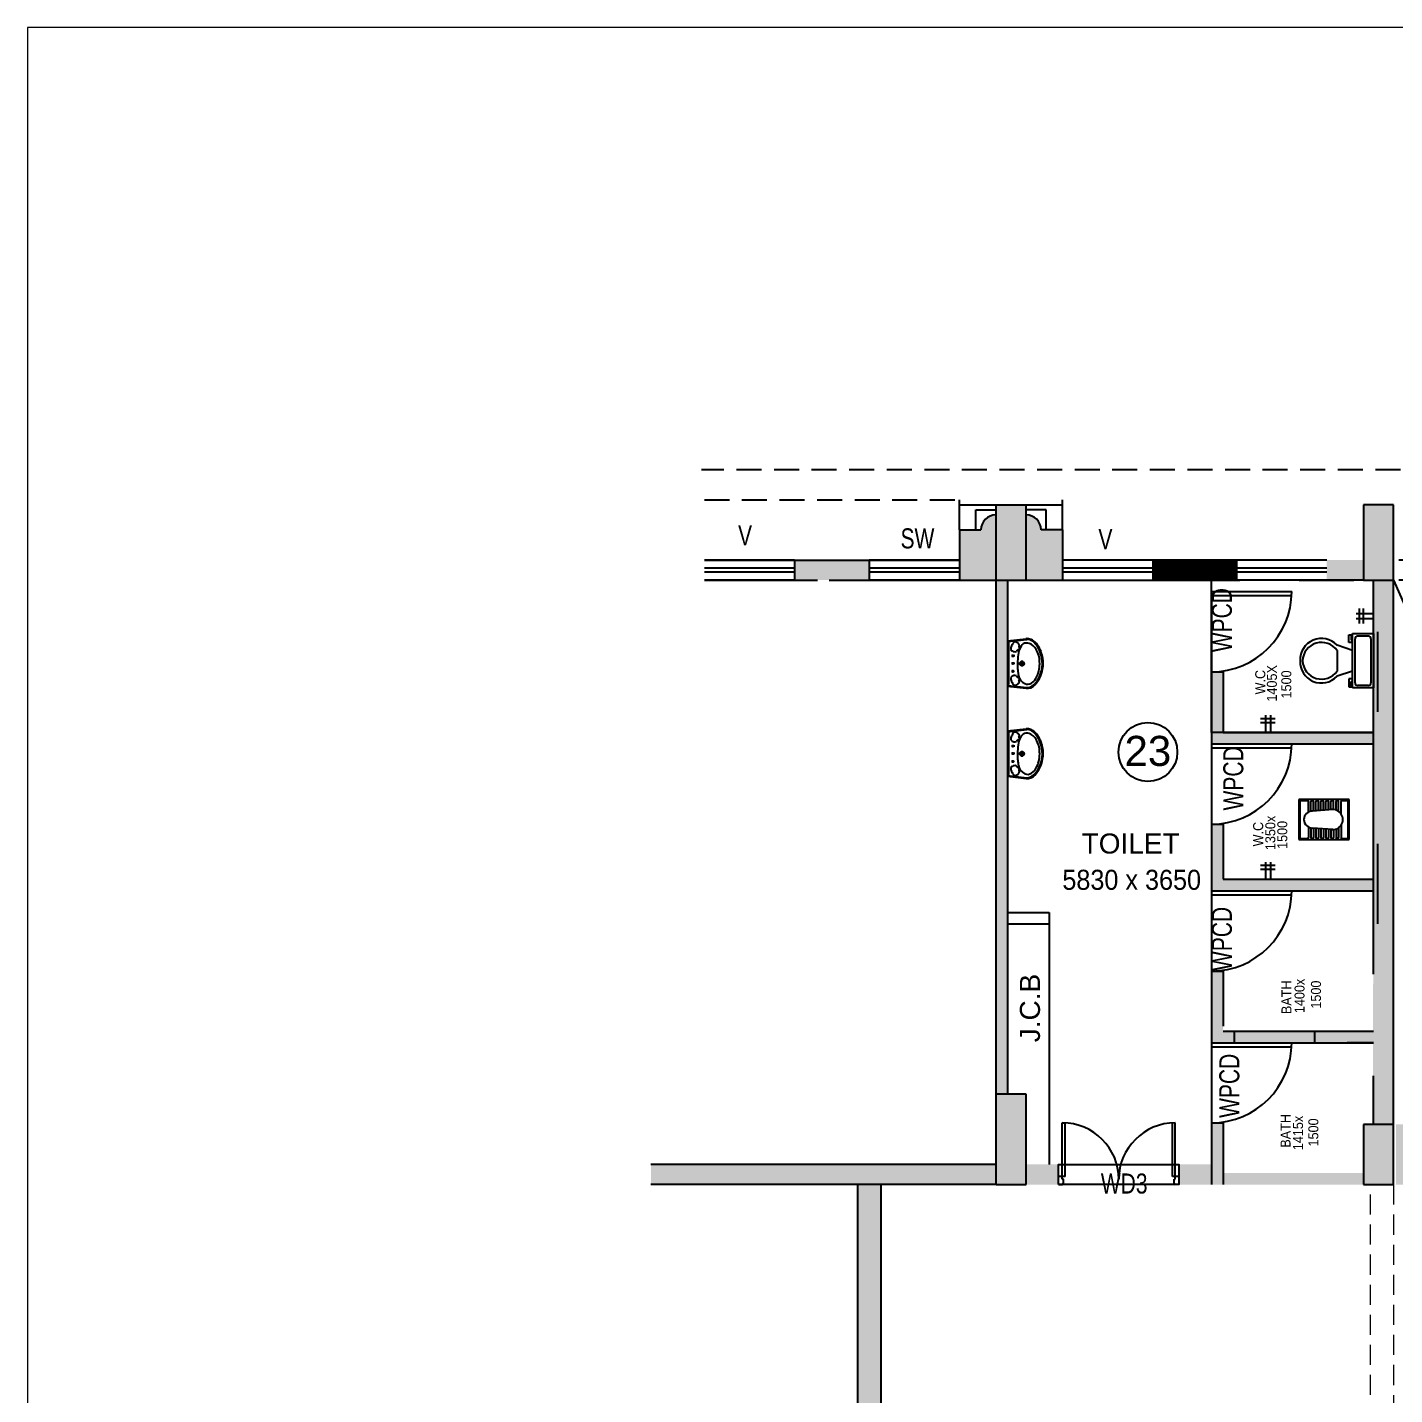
# Model space of a CAD drawing. Extents: x 11034434 to 11724204, y -4674497 to -3911811.
# Drawn here: x 11272676 to 11286318, y -4618108 to -4604468 of the extents above; entities that cross this region are included whole.
import ezdxf

# ---------------------------------------------------------------- set-up
doc = ezdxf.new("R2010")
doc.units = 0
doc.header["$MEASUREMENT"] = 0
for name, pattern in [('CENTER', [0]), ('DASHED', [0.75, 0.5, -0.25]), ('HIDDEN', [0.375, 0.25, -0.125])]:
    doc.linetypes.add(name, pattern=pattern)
doc.layers.get('0').update_dxf_attribs({"color": 251, "linetype": 'CONTINUOUS'})
for name, color, linetype in [('BEAM', 251, 'CONTINUOUS'), ('HATCH', 251, 'CONTINUOUS'), ('HS', 251, 'CONTINUOUS'), ('SECTION', 251, 'CONTINUOUS')]:
    doc.layers.add(name, color=color, linetype=linetype)
doc.layers.add('Duct Insulations', color=7, linetype='CONTINUOUS', lineweight=5)
doc.styles.add('ARIAL', font='arial.ttf', dxfattribs={"width": 0.75})
doc.styles.get("Standard").update_dxf_attribs({"font": 'arial.ttf'})

msp = doc.modelspace()

# ---------------------------------------------------------------- hatches: boundary and pattern name
at = {"ltscale": 500}
for points in [[(11282340.7, -4609332, 0.4142136), (11282190.7, -4609482), (11281975.7, -4609482), (11281975.7, -4609782), (11281975.7, -4609982), (11282340.7, -4609982), (11282340.7, -4609982)], [(11283005.7, -4609782), (11283005.7, -4609482), (11282790.7, -4609482, 0.4142136), (11282640.7, -4609332), (11282640.7, -4609982), (11283005.7, -4609982)], [(11281075.7, -4609782), (11280330.7, -4609782), (11280330.7, -4609982), (11280560.7, -4609982), (11280569.2, -4609982), (11280684.2, -4609982), (11280675.7, -4609982), (11281075.7, -4609982)], [(11285640.7, -4609782), (11286005.7, -4609782), (11286005.7, -4609982), (11285640.7, -4609982)], [(11282455.7, -4609982), (11282340.7, -4609982), (11282340.7, -4615112), (11282455.7, -4615112)], [(11286103.4, -4614812), (11286103.4, -4614927), (11286105.7, -4614927), (11286105.7, -4615412), (11286305.7, -4615412), (11286305.7, -4609982), (11286105.7, -4609982)], [(11284490.7, -4612417), (11284490.7, -4613082), (11286105.7, -4613082), (11286105.7, -4612967), (11284605.7, -4612967), (11284605.7, -4612417)], [(11284490.7, -4615897), (11284490.7, -4615397), (11284605.7, -4615397), (11284605.7, -4615897)], [(11278897.4, -4615812), (11282340.7, -4615812), (11282340.7, -4616012), (11278897.4, -4616012)], [(11282965.7, -4616012), (11282640.7, -4616012), (11282640.7, -4615812), (11282965.7, -4615812)], [(11284490.7, -4616012), (11284165.7, -4616012), (11284165.7, -4615812), (11284490.7, -4615812)], [(11286005.7, -4615897), (11284490.7, -4615897), (11284490.7, -4616012), (11286005.7, -4616012)]]:
    msp.add_hatch(color=256, dxfattribs=at).paths.add_polyline_path(points)
h = msp.add_hatch(color=256, dxfattribs=at)
h.paths.add_polyline_path([(11284605.7, -4610897), (11284605.7, -4611502), (11284490.7, -4611502), (11284490.7, -4610897)])
h.paths.add_polyline_path([(11284490.7, -4611502), (11284490.7, -4611617), (11286105.7, -4611617), (11286105.7, -4611502)])
h = msp.add_hatch(color=256, dxfattribs=at)
h.paths.add_polyline_path([(11285521.8, -4614482), (11285521.8, -4614597), (11286105.7, -4614597), (11286105.7, -4614482)])
h.paths.add_polyline_path([(11285521.8, -4614597), (11285521.8, -4614482), (11284605.7, -4614482), (11284605.7, -4613882), (11284490.7, -4613882), (11284490.7, -4614597)])
at = {"layer": 'HATCH', "ltscale": 500}
h = msp.add_hatch(color=251, dxfattribs=at)
h.dxf.hatch_style = 1
h.paths.add_polyline_path([(11284390.7, -4648802), (11284690.7, -4648802), (11284690.7, -4649702), (11284390.7, -4649702)])
h.paths.add_polyline_path([(11327800.7, -4652667), (11328700.7, -4652667), (11328700.7, -4652967), (11327800.7, -4652967)])
h.paths.add_polyline_path([(11302215.7, -4658732), (11302515.7, -4658732), (11302515.7, -4659632), (11302215.7, -4659632)])
h.paths.add_polyline_path([(11324600.7, -4658732), (11325200.7, -4658732), (11325200.7, -4659032), (11324600.7, -4659032)])
h.paths.add_polyline_path([(11280960.7, -4640612), (11281710.7, -4640612), (11281710.7, -4640912), (11280960.7, -4640912)])
h.paths.add_polyline_path([(11280960.7, -4644142), (11281860.7, -4644142), (11281860.7, -4644442), (11280960.7, -4644442)])
h.paths.add_polyline_path([(11317942.4, -4658632), (11318770.7, -4658632), (11318770.7, -4658932), (11317942.4, -4658932)])
h.paths.add_polyline_path([(11294185.7, -4658032), (11294485.7, -4658032), (11294485.7, -4658932), (11294185.7, -4658932)])
h.paths.add_polyline_path([(11288015.7, -4658182), (11288315.7, -4658182), (11288315.7, -4658932), (11288015.7, -4658932)])
h.paths.add_polyline_path([(11287690.7, -4658957), (11287990.7, -4658957), (11287990.7, -4659707), (11287690.7, -4659707)])
h.paths.add_polyline_path([(11280960.7, -4629742), (11281710.7, -4629742), (11281710.7, -4630042), (11280960.7, -4630042)])
h.paths.add_polyline_path([(11327800.7, -4629742), (11328700.7, -4629742), (11328700.7, -4630042), (11327800.7, -4630042)])
h.paths.add_polyline_path([(11280860.7, -4648802), (11281160.7, -4648802), (11281160.7, -4649702), (11280860.7, -4649702)])
h.paths.add_polyline_path([(11287690.7, -4658182), (11287990.7, -4658182), (11287990.7, -4658932), (11287690.7, -4658932)])
h.paths.add_polyline_path([(11327700.7, -4616012), (11328000.7, -4616012), (11328000.7, -4615033.7), (11327700.7, -4615033.7)])
h.paths.add_polyline_path([(11280960.7, -4637012), (11281710.7, -4637012), (11281710.7, -4637312), (11280960.7, -4637312)])
h.paths.add_polyline_path([(11309415.7, -4658732), (11309715.7, -4658732), (11309715.7, -4659632), (11309415.7, -4659632)])
h.paths.add_polyline_path([(11327800.7, -4609782), (11328700.7, -4609782), (11328700.7, -4610082), (11327800.7, -4610082)])
h.paths.add_polyline_path([(11327800.7, -4626142), (11328700.7, -4626142), (11328700.7, -4626442), (11327800.7, -4626442)])
h.paths.add_polyline_path([(11280960.7, -4633412), (11281710.7, -4633412), (11281710.7, -4633712), (11280960.7, -4633712)])
h.paths.add_polyline_path([(11313015.7, -4652702), (11313315.7, -4652702), (11313315.7, -4653602), (11313015.7, -4653602)])
h.paths.add_polyline_path([(11327800.7, -4633412), (11328700.7, -4633412), (11328700.7, -4633712), (11327800.7, -4633712)])
h.paths.add_polyline_path([(11286005.7, -4619012), (11286305.7, -4619012), (11286305.7, -4619612), (11286005.7, -4619612)])
h.paths.add_polyline_path([(11280960.7, -4619012), (11281860.7, -4619012), (11281860.7, -4619312), (11280960.7, -4619312)])
h.paths.add_polyline_path([(11327800.7, -4619012), (11328600.7, -4619012), (11328600.7, -4619312), (11327800.7, -4619312)])
h.paths.add_polyline_path([(11324600.7, -4647742), (11325299.6, -4647742), (11325299.6, -4648042), (11324600.7, -4648042)])
h.paths.add_polyline_path([(11321770.7, -4658632), (11322598.9, -4658632), (11322598.9, -4658932), (11321770.7, -4658932)])
h.paths.add_polyline_path([(11327800.7, -4640612), (11328700.7, -4640612), (11328700.7, -4640912), (11327800.7, -4640912)])
h.paths.add_polyline_path([(11286005.7, -4615412), (11286305.7, -4615412), (11286305.7, -4616012), (11286005.7, -4616012)])
h.paths.add_polyline_path([(11286330.7, -4615412), (11286630.7, -4615412), (11286630.7, -4616012), (11286330.7, -4616012)])
h.paths.add_polyline_path([(11282340.7, -4615112), (11282640.7, -4615112), (11282640.7, -4616012), (11282340.7, -4616012)])
h.paths.add_polyline_path([(11327800.7, -4658632), (11328700.7, -4658632), (11328700.7, -4658932), (11327800.7, -4658932)])
h.paths.add_polyline_path([(11300450.7, -4607482), (11300750.7, -4607482), (11300750.7, -4608382), (11300450.7, -4608382)])
h.paths.add_polyline_path([(11306480.7, -4607482), (11306780.7, -4607482), (11306780.7, -4608382), (11306480.7, -4608382)])
h.paths.add_polyline_path([(11284390.7, -4658182), (11284690.7, -4658182), (11284690.7, -4658932), (11284390.7, -4658932)])
h.paths.add_polyline_path([(11286330.7, -4619012), (11286630.7, -4619012), (11286630.7, -4619612), (11286330.7, -4619612)])
h.paths.add_polyline_path([(11297150.7, -4607482), (11297450.7, -4607482), (11297450.7, -4608382), (11297150.7, -4608382)])
h.paths.add_polyline_path([(11282340.7, -4609232), (11282640.7, -4609232), (11282640.7, -4609982), (11282340.7, -4609982)])
h.paths.add_polyline_path([(11286005.7, -4622612), (11286305.7, -4622612), (11286305.7, -4623212), (11286005.7, -4623212)])
h.paths.add_polyline_path([(11286330.7, -4623212), (11286630.7, -4623212), (11286630.7, -4622612), (11286330.7, -4622612)])
h.paths.add_polyline_path([(11284390.7, -4643692), (11284690.7, -4643692), (11284690.7, -4644442), (11284390.7, -4644442)])
h.paths.add_polyline_path([(11286005.7, -4609232), (11286305.7, -4609232), (11286305.7, -4609982), (11286005.7, -4609982)])
h.paths.add_polyline_path([(11283940.7, -4658957), (11284690.7, -4658957), (11284690.7, -4659257), (11283940.7, -4659257)])
h.paths.add_polyline_path([(11313015.7, -4658732), (11313315.7, -4658732), (11313315.7, -4659632), (11313015.7, -4659632)])
h.paths.add_polyline_path([(11284390.7, -4652702), (11284690.7, -4652702), (11284690.7, -4653452), (11284390.7, -4653452)])
h.paths.add_polyline_path([(11305815.7, -4658732), (11306115.7, -4658732), (11306115.7, -4659632), (11305815.7, -4659632)])
h.paths.add_polyline_path([(11327800.7, -4622612), (11328700.7, -4622612), (11328700.7, -4622912), (11327800.7, -4622912)])
h.paths.add_polyline_path([(11280960.7, -4626142), (11281710.7, -4626142), (11281710.7, -4626442), (11280960.7, -4626442)])
h.paths.add_polyline_path([(11321770.7, -4658957), (11322370.7, -4658957), (11322370.7, -4659257), (11321770.7, -4659257)])
h.paths.add_polyline_path([(11280685.7, -4658957), (11281435.7, -4658957), (11281435.7, -4659257), (11280685.7, -4659257)])
h.paths.add_polyline_path([(11318170.7, -4658957), (11318770.7, -4658957), (11318770.7, -4659257), (11318170.7, -4659257)])
h.paths.add_polyline_path([(11281860.7, -4622612), (11280960.7, -4622612), (11280960.7, -4622912), (11281860.7, -4622912)])
h.paths.add_polyline_path([(11294185.7, -4652702), (11294485.7, -4652702), (11294485.7, -4653602), (11294185.7, -4653602)])
h.paths.add_polyline_path([(11298615.7, -4658732), (11298915.7, -4658732), (11298915.7, -4659632), (11298615.7, -4659632)])
h.paths.add_polyline_path([(11318470.7, -4652702), (11318770.7, -4652702), (11318770.7, -4653602), (11318470.7, -4653602)])
h.paths.add_polyline_path([(11327800.7, -4644142), (11328700.7, -4644142), (11328700.7, -4644442), (11327800.7, -4644442)])
h.paths.add_polyline_path([(11327800.7, -4649402), (11328778.9, -4649402), (11328778.9, -4649702), (11327800.7, -4649702)])
h.paths.add_polyline_path([(11288760.7, -4609082), (11289060.7, -4609082), (11289060.7, -4609982), (11288760.7, -4609982)])
edge = h.paths.add_edge_path()
edge.add_line((11309265.7, -4609082), (11309265.7, -4609982))
edge.add_line((11321770.7, -4649702), (11322748.9, -4649702))
edge.add_line((11287690.7, -4643692), (11287690.7, -4644442))
edge.add_line((11309565.7, -4616012), (11309565.7, -4615112))
edge.add_line((11287990.7, -4653452), (11287990.7, -4652702))
edge.add_line((11288015.7, -4652702), (11288015.7, -4653452))
h.paths.add_polyline_path([(11306480.7, -4649402), (11307380.7, -4649402), (11307380.7, -4649702), (11306480.7, -4649702)], flags=17)
h.paths.add_polyline_path([(11291120.7, -4648802), (11291420.7, -4648802), (11291420.7, -4649702), (11291120.7, -4649702)], flags=17)
h.paths.add_polyline_path([(11288015.7, -4648952), (11288315.7, -4648952), (11288315.7, -4649702), (11288015.7, -4649702)], flags=17)
h.paths.add_polyline_path([(11288015.7, -4652702), (11288315.7, -4652702), (11288315.7, -4653452), (11288015.7, -4653452)], flags=17)
h.paths.add_polyline_path([(11296472.4, -4649402), (11297450.7, -4649402), (11297450.7, -4649702), (11296472.4, -4649702)], flags=17)
h.paths.add_polyline_path([(11298276.5, -4652702), (11299254.8, -4652702), (11299254.8, -4653002), (11298276.5, -4653002)], flags=17)
h.paths.add_polyline_path([(11311840.7, -4649402), (11312740.7, -4649402), (11312740.7, -4649702), (11311840.7, -4649702)], flags=17)
h.paths.add_polyline_path([(11300450.7, -4649402), (11301428.9, -4649402), (11301428.9, -4649702), (11300450.7, -4649702)], flags=17)
h.paths.add_polyline_path([(11317870.7, -4649402), (11318770.7, -4649402), (11318770.7, -4649702), (11317870.7, -4649702)], flags=17)
h.paths.add_polyline_path([(11287690.7, -4648952), (11287990.7, -4648952), (11287990.7, -4649702), (11287690.7, -4649702)], flags=17)
h.paths.add_polyline_path([(11287690.7, -4652702), (11287990.7, -4652702), (11287990.7, -4653452), (11287690.7, -4653452)], flags=17)
h.paths.add_polyline_path([(11311840.7, -4622612), (11312740.7, -4622612), (11312740.7, -4622912), (11311840.7, -4622912)], flags=17)
h.paths.add_polyline_path([(11306480.7, -4615412), (11306780.7, -4615412), (11306780.7, -4616012), (11306480.7, -4616012)], flags=16)
h.paths.add_polyline_path([(11306480.7, -4629742), (11307380.7, -4629742), (11307380.7, -4630042), (11306480.7, -4630042)], flags=17)
h.paths.add_polyline_path([(11303250.7, -4613552), (11303850.7, -4613552), (11303850.7, -4613852), (11303250.7, -4613852)], flags=17)
h.paths.add_polyline_path([(11303250.7, -4615712), (11303850.7, -4615712), (11303850.7, -4616012), (11303250.7, -4616012)], flags=16)
h.paths.add_polyline_path([(11311840.7, -4644142), (11312740.7, -4644142), (11312740.7, -4644442), (11311840.7, -4644442)], flags=17)
h.paths.add_polyline_path([(11287690.7, -4643692), (11287990.7, -4643692), (11287990.7, -4644442), (11287690.7, -4644442)], flags=17)
h.paths.add_polyline_path([(11297450.7, -4633712), (11296550.7, -4633712), (11296550.7, -4633412), (11297450.7, -4633412)], flags=17)
h.paths.add_polyline_path([(11290520.7, -4640612), (11291420.7, -4640612), (11291420.7, -4640912), (11290520.7, -4640912)], flags=17)
h.paths.add_polyline_path([(11297150.7, -4643842), (11297450.7, -4643842), (11297450.7, -4644742), (11297150.7, -4644742)], flags=17)
h.paths.add_polyline_path([(11290520.7, -4644142), (11291420.7, -4644142), (11291420.7, -4644442), (11290520.7, -4644442)], flags=17)
h.paths.add_polyline_path([(11306480.7, -4640612), (11307380.7, -4640612), (11307380.7, -4640912), (11306480.7, -4640912)], flags=17)
h.paths.add_polyline_path([(11288015.7, -4643692), (11288315.7, -4643692), (11288315.7, -4644442), (11288015.7, -4644442)], flags=17)
h.paths.add_polyline_path([(11290520.7, -4637012), (11291420.7, -4637012), (11291420.7, -4637312), (11290520.7, -4637312)], flags=17)
h.paths.add_polyline_path([(11311840.7, -4626142), (11312740.7, -4626142), (11312740.7, -4626442), (11311840.7, -4626442)], flags=17)
h.paths.add_polyline_path([(11311840.7, -4637012), (11312740.7, -4637012), (11312740.7, -4637312), (11311840.7, -4637312)], flags=17)
h.paths.add_polyline_path([(11311840.7, -4633412), (11312740.7, -4633412), (11312740.7, -4633712), (11311840.7, -4633712)], flags=17)
h.paths.add_polyline_path([(11315340.7, -4647742), (11315940.7, -4647742), (11315940.7, -4648042), (11315340.7, -4648042)], flags=17)
h.paths.add_polyline_path([(11321770.7, -4629742), (11322670.7, -4629742), (11322670.7, -4630042), (11321770.7, -4630042)], flags=17)
h.paths.add_polyline_path([(11317870.7, -4629742), (11318770.7, -4629742), (11318770.7, -4630042), (11317870.7, -4630042)], flags=17)
h.paths.add_polyline_path([(11300450.7, -4636712), (11300750.7, -4636712), (11300750.7, -4637612), (11300450.7, -4637612)], flags=17)
h.paths.add_polyline_path([(11306480.7, -4637012), (11307380.7, -4637012), (11307380.7, -4637312), (11306480.7, -4637312)], flags=17)
h.paths.add_polyline_path([(11321770.7, -4649402), (11322748.9, -4649402), (11322748.9, -4649702), (11321770.7, -4649702)], flags=17)
h.paths.add_polyline_path([(11297150.7, -4636712), (11297450.7, -4636712), (11297450.7, -4637612), (11297150.7, -4637612)], flags=17)
h.paths.add_polyline_path([(11318470.7, -4636712), (11318770.7, -4636712), (11318770.7, -4637612), (11318470.7, -4637612)], flags=17)
h.paths.add_polyline_path([(11300450.7, -4629742), (11301350.7, -4629742), (11301350.7, -4630042), (11300450.7, -4630042)], flags=17)
h.paths.add_polyline_path([(11313568.2, -4615712), (11314468.2, -4615712), (11314468.2, -4616012), (11313568.2, -4616012)], flags=17)
h.paths.add_polyline_path([(11317870.7, -4615712), (11318770.7, -4615712), (11318770.7, -4616012), (11317870.7, -4616012)], flags=17)
h.paths.add_polyline_path([(11321770.7, -4615712), (11322670.7, -4615712), (11322670.7, -4616012), (11321770.7, -4616012)], flags=17)
h.paths.add_polyline_path([(11306480.7, -4633412), (11307380.7, -4633412), (11307380.7, -4633712), (11306480.7, -4633712)], flags=17)
h.paths.add_polyline_path([(11300450.7, -4633412), (11301350.7, -4633412), (11301350.7, -4633712), (11300450.7, -4633712)], flags=17)
h.paths.add_polyline_path([(11294020.7, -4647742), (11294620.7, -4647742), (11294620.7, -4648042), (11294020.7, -4648042)], flags=17)
h.paths.add_polyline_path([(11306480.7, -4622612), (11307380.7, -4622612), (11307380.7, -4622912), (11306480.7, -4622912)], flags=17)
h.paths.add_polyline_path([(11290520.7, -4633412), (11291420.7, -4633412), (11291420.7, -4633712), (11290520.7, -4633712)], flags=17)
h.paths.add_polyline_path([(11321770.7, -4633412), (11322670.7, -4633412), (11322670.7, -4633712), (11321770.7, -4633712)], flags=17)
h.paths.add_polyline_path([(11317870.7, -4633412), (11318770.7, -4633412), (11318770.7, -4633712), (11317870.7, -4633712)], flags=17)
h.paths.add_polyline_path([(11321770.7, -4636712), (11322070.7, -4636712), (11322070.7, -4637612), (11321770.7, -4637612)], flags=17)
h.paths.add_polyline_path([(11300450.7, -4640312), (11300750.7, -4640312), (11300750.7, -4641212), (11300450.7, -4641212)], flags=17)
h.paths.add_polyline_path([(11321770.7, -4643842), (11322070.7, -4643842), (11322070.7, -4644742), (11321770.7, -4644742)], flags=17)
h.paths.add_polyline_path([(11306480.7, -4626142), (11307380.7, -4626142), (11307380.7, -4626442), (11306480.7, -4626442)], flags=17)
h.paths.add_polyline_path([(11318470.7, -4625842), (11318770.7, -4625842), (11318770.7, -4626742), (11318470.7, -4626742)], flags=17)
h.paths.add_polyline_path([(11321770.7, -4625842), (11322070.7, -4625842), (11322070.7, -4626742), (11321770.7, -4626742)], flags=17)
h.paths.add_polyline_path([(11296550.7, -4629742), (11297450.7, -4629742), (11297450.7, -4630042), (11296550.7, -4630042)], flags=17)
h.paths.add_polyline_path([(11311645.4, -4629741.8), (11312740.7, -4629742), (11312740.7, -4630042), (11311645.4, -4630041.8)], flags=17)
h.paths.add_polyline_path([(11290520.7, -4629742), (11291420.7, -4629742), (11291420.7, -4630042), (11290520.7, -4630042)], flags=17)
h.paths.add_polyline_path([(11305476.5, -4652702), (11306454.8, -4652702), (11306454.8, -4653002), (11305476.5, -4653002)], flags=17)
h.paths.add_polyline_path([(11297150.7, -4640312), (11297450.7, -4640312), (11297450.7, -4641212), (11297150.7, -4641212)], flags=17)
h.paths.add_polyline_path([(11293005.7, -4609982), (11293305.7, -4609982), (11293305.7, -4609182), (11293005.7, -4609182)], flags=17)
h.paths.add_polyline_path([(11321770.7, -4622312), (11322070.7, -4622312), (11322070.7, -4623212), (11321770.7, -4623212)], flags=17)
h.paths.add_polyline_path([(11297150.7, -4612952), (11297450.7, -4612952), (11297450.7, -4613852), (11297150.7, -4613852)], flags=17)
h.paths.add_polyline_path([(11311840.7, -4619012), (11312740.7, -4619012), (11312740.7, -4619312), (11311840.7, -4619312)], flags=17)
h.paths.add_polyline_path([(11306480.7, -4612952), (11306780.7, -4612952), (11306780.7, -4613852), (11306480.7, -4613852)], flags=17)
h.paths.add_polyline_path([(11293005.7, -4615112), (11293305.7, -4615112), (11293305.7, -4616012), (11293005.7, -4616012)], flags=17)
h.paths.add_polyline_path([(11309265.7, -4615112), (11309565.7, -4615112), (11309565.7, -4616012), (11309265.7, -4616012)], flags=16)
h.paths.add_polyline_path([(11290520.7, -4619012), (11291420.7, -4619012), (11291420.7, -4619312), (11290520.7, -4619312)], flags=17)
h.paths.add_polyline_path([(11300450.7, -4619012), (11301095.7, -4619012), (11301095.7, -4619312), (11300450.7, -4619312)], flags=17)
h.paths.add_polyline_path([(11288760.7, -4615112), (11289060.7, -4615112), (11289060.7, -4616012), (11288760.7, -4616012)], flags=17)
h.paths.add_polyline_path([(11318470.7, -4609082), (11318770.7, -4609082), (11318770.7, -4609982), (11318470.7, -4609982)], flags=17)
h.paths.add_polyline_path([(11297150.7, -4615112), (11297450.7, -4615112), (11297450.7, -4616012), (11297150.7, -4616012)], flags=17)
h.paths.add_polyline_path([(11313868.2, -4609082), (11314168.2, -4609082), (11314168.2, -4609982), (11313868.2, -4609982)], flags=17)
h.paths.add_polyline_path([(11321770.7, -4619012), (11322670.7, -4619012), (11322670.7, -4619312), (11321770.7, -4619312)], flags=17)
h.paths.add_polyline_path([(11297150.7, -4625842), (11297450.7, -4625842), (11297450.7, -4626742), (11297150.7, -4626742)], flags=17)
h.paths.add_polyline_path([(11290520.7, -4622612), (11291420.7, -4622612), (11291420.7, -4622912), (11290520.7, -4622912)], flags=17)
h.paths.add_polyline_path([(11309265.7, -4609082), (11309565.7, -4609082), (11309565.7, -4609982), (11309265.7, -4609982)], flags=17)
h.paths.add_polyline_path([(11317870.7, -4619012), (11318770.7, -4619012), (11318770.7, -4619312), (11317870.7, -4619312)], flags=17)
h.paths.add_polyline_path([(11321770.7, -4609082), (11322070.7, -4609082), (11322070.7, -4609982), (11321770.7, -4609982)], flags=17)
h.paths.add_polyline_path([(11309076.5, -4652702), (11310054.8, -4652702), (11310054.8, -4653002), (11309076.5, -4653002)], flags=17)
h.paths.add_polyline_path([(11306480.7, -4619012), (11307380.7, -4619012), (11307380.7, -4619312), (11306480.7, -4619312)], flags=17)
h.paths.add_polyline_path([(11306480.7, -4644142), (11307380.7, -4644142), (11307380.7, -4644442), (11306480.7, -4644442)], flags=17)
h.paths.add_polyline_path([(11300450.7, -4622312), (11300750.7, -4622312), (11300750.7, -4623212), (11300450.7, -4623212)], flags=17)
h.paths.add_polyline_path([(11311840.7, -4640612), (11312740.7, -4640612), (11312740.7, -4640912), (11311840.7, -4640912)], flags=17)
h.paths.add_polyline_path([(11297150.7, -4623212), (11297450.7, -4623212), (11297450.7, -4622314.4), (11297150.7, -4622314.4)], flags=17)
h.paths.add_polyline_path([(11318470.7, -4640312), (11318770.7, -4640312), (11318770.7, -4641212), (11318470.7, -4641212)], flags=17)
h.paths.add_polyline_path([(11300450.7, -4643842), (11300750.7, -4643842), (11300750.7, -4644742), (11300450.7, -4644742)], flags=17)
h.paths.add_polyline_path([(11321770.7, -4640312), (11322070.7, -4640312), (11322070.7, -4641212), (11321770.7, -4641212)], flags=17)
h.paths.add_polyline_path([(11296472.4, -4619012), (11297450.7, -4619012), (11297450.7, -4619312), (11296472.4, -4619312)], flags=17)
h.paths.add_polyline_path([(11318470.7, -4643842), (11318770.7, -4643842), (11318770.7, -4644742), (11318470.7, -4644742)], flags=17)
h.paths.add_polyline_path([(11300450.7, -4625842), (11300750.7, -4625842), (11300750.7, -4626742), (11300450.7, -4626742)], flags=17)
h.paths.add_polyline_path([(11290520.7, -4626142), (11291420.7, -4626142), (11291420.7, -4626442), (11290520.7, -4626442)], flags=17)
h.paths.add_polyline_path([(11318470.7, -4622312), (11318770.7, -4622312), (11318770.7, -4623212), (11318470.7, -4623212)], flags=17)
h.paths.add_polyline_path([(11322070.7, -4652759.1), (11321770.7, -4652759.1), (11321770.7, -4653680.2), (11322070.7, -4653680.2)])
at = {"layer": 'HS', "linetype": 'CENTER', "ltscale": 500, "true_color": 0x636466}
h = msp.add_hatch(dxfattribs=at)
h.set_pattern_fill('ANSI31', color=251)
h.set_pattern_definition([(45, (0, 0), (-0.0883883476483, 0.0883883476483), [])])
h.paths.add_polyline_path([(11284740.7, -4609782), (11283905.7, -4609782), (11283905.7, -4609982), (11284322.5, -4609982), (11284740.7, -4609982)])
at = {"layer": 'HS', "ltscale": 500}
h = msp.add_hatch(color=256, dxfattribs=at)
h.dxf.hatch_style = 1
h.paths.add_polyline_path([(11281190.7, -4616012), (11280960.7, -4616012), (11280960.7, -4619012), (11281190.7, -4619012)])

# ---------------------------------------------------------------- linework, layer by layer
at = {"linetype": 'DASHED', "lineweight": 25, "ltscale": 500}
for p, q in [((11297250.7, -4608882), (11279403.7, -4608882)), ((11279430.7, -4609182), (11281975.7, -4609182)), ((11281975.7, -4609232), (11281975.7, -4609182)), ((11283005.7, -4609232), (11283005.7, -4609182)), ((11288860.7, -4609782), (11286305.7, -4609782)), ((11288860.7, -4609982), (11286305.7, -4609982))]:
    msp.add_line(p, q, dxfattribs=at)
at = {"lineweight": 25}
for p, q in [((11281975.7, -4609482), (11281975.7, -4609232)), ((11281975.7, -4609232), (11283005.7, -4609232)), ((11282140.7, -4609482), (11282140.7, -4609282)), ((11282140.7, -4609282), (11282340.7, -4609282)), ((11282340.7, -4616012), (11282340.7, -4609232)), ((11282640.7, -4609982), (11282640.7, -4609232)), ((11282840.7, -4609282), (11282640.7, -4609282)), ((11282840.7, -4609482), (11282840.7, -4609282)), ((11283005.7, -4609482), (11283005.7, -4609232)), ((11286005.7, -4609232), (11286005.7, -4609982)), ((11286305.7, -4609232), (11286005.7, -4609232)), ((11286305.7, -4616012), (11286305.7, -4609232)), ((11281975.7, -4609482), (11282190.7, -4609482)), ((11281975.7, -4609482), (11281975.7, -4609982)), ((11283005.7, -4609482), (11282790.7, -4609482)), ((11283005.7, -4609482), (11283005.7, -4609982)), ((11279430.7, -4609782), (11281975.7, -4609782)), ((11280330.7, -4609782), (11279430.7, -4609782)), ((11280330.7, -4609782), (11280330.7, -4609982)), ((11281075.7, -4609782), (11281075.7, -4609982)), ((11281975.7, -4609782), (11281075.7, -4609782)), ((11285640.7, -4609782), (11283005.7, -4609782)), ((11283905.7, -4609782), (11283905.7, -4609982)), ((11284740.7, -4609782), (11284740.7, -4609982)), ((11280330.7, -4609862), (11279430.7, -4609862)), ((11280330.7, -4609902), (11279430.7, -4609902)), ((11281975.7, -4609862), (11281075.7, -4609862)), ((11281975.7, -4609902), (11281075.7, -4609902)), ((11279430.7, -4609982), (11280560.7, -4609982)), ((11280330.7, -4609982), (11279430.7, -4609982)), ((11280675.7, -4609982), (11282340.7, -4609982)), ((11281975.7, -4609982), (11281075.7, -4609982)), ((11282340.7, -4609982), (11283905.7, -4609982)), ((11282455.7, -4609982), (11282455.7, -4615112)), ((11283393.9, -4609982), (11283665.4, -4609982)), ((11283665.4, -4609982), (11283937, -4609982)), ((11283905.7, -4609982), (11284322.5, -4609982)), ((11284305.7, -4609982), (11284740.7, -4609982)), ((11284322.5, -4609982), (11284775, -4609982)), ((11284490.7, -4610897), (11284490.7, -4609982)), ((11284490.7, -4610097), (11285290.7, -4610097)), ((11284895.9, -4609982), (11284624.4, -4609982)), ((11286005.7, -4609982), (11284895.9, -4609982)), ((11285366.7, -4609982), (11285638.3, -4609982)), ((11285638.3, -4609982), (11285909.8, -4609982)), ((11286005.7, -4609982), (11286305.7, -4609982)), ((11286105.7, -4613912), (11286105.7, -4609982)), ((11286305.7, -4609982), (11288825.7, -4615702.5)), ((11284490.7, -4610137), (11285289.7, -4610137)), ((11286105.7, -4610319.4), (11285934.4, -4610319.4)), ((11286105.7, -4610369.4), (11285934.4, -4610369.4)), ((11285968.6, -4610413.8), (11285968.6, -4610266.9)), ((11286008.6, -4610413.8), (11286008.6, -4610266.9)), ((11285898.8, -4611058.6), (11285898.8, -4610515.5)), ((11285898.8, -4610515.5), (11286105.7, -4610515.5)), ((11286105.7, -4610515.5), (11286105.7, -4611058.6)), ((11286150.7, -4611297), (11286150.7, -4610498)), ((11282455.7, -4610587.9), (11282640.4, -4610567.2)), ((11282455.7, -4610595.9), (11282647.1, -4610574.4)), ((11282455.7, -4610587.9), (11282455.7, -4611040.3)), ((11282465.3, -4610603), (11282466.4, -4611020.9)), ((11285898.8, -4610683.6), (11285743.6, -4610631.9)), ((11285860, -4610606), (11285860, -4610528.4)), ((11285860, -4610528.4), (11285885.8, -4610528.4)), ((11285898.8, -4610606), (11285860, -4610606)), ((11285885.8, -4610528.4), (11285885.8, -4610580.2)), ((11285885.8, -4610580.2), (11285898.8, -4610580.2)), ((11285924.6, -4611006.9), (11285924.6, -4610567.2)), ((11286053.9, -4610541.4), (11285950.5, -4610541.4)), ((11286079.8, -4610567.2), (11286079.8, -4611006.9)), ((11282527.6, -4610738.7), (11282495.1, -4610738.7)), ((11282510.1, -4610750.8), (11282510.1, -4610724.6)), ((11282599, -4610784.7), (11282599, -4610845.1)), ((11285743.6, -4610683.6), (11285743.6, -4610890.5)), ((11282527.6, -4610813.5), (11282495.1, -4610813.5)), ((11282522.4, -4610892.8), (11282495.1, -4610892.8)), ((11282510.1, -4610825.6), (11282510.1, -4610799.4)), ((11282510.1, -4610904.9), (11282510.1, -4610878.6)), ((11282629.1, -4610815), (11282567.7, -4610815)), ((11284490.7, -4610897), (11284605.7, -4610897)), ((11284605.7, -4610897), (11284605.7, -4611502)), ((11285898.8, -4610890.5), (11285743.6, -4610942.2)), ((11282455.7, -4611032.4), (11282647.1, -4611053.8)), ((11282455.7, -4611040.3), (11282640.4, -4611061)), ((11285860, -4610968.1), (11285860, -4611045.7)), ((11285898.8, -4610968.1), (11285860, -4610968.1)), ((11285860, -4611045.7), (11285885.8, -4611045.7)), ((11285885.8, -4611045.7), (11285885.8, -4610994)), ((11285885.8, -4610994), (11285898.8, -4610994)), ((11286105.7, -4611058.6), (11285898.8, -4611058.6)), ((11286053.9, -4611032.8), (11285950.5, -4611032.8)), ((11285032.8, -4611502), (11285032.8, -4611330.7)), ((11285082.8, -4611502), (11285082.8, -4611330.7)), ((11282455.7, -4611487.5), (11282640.4, -4611466.8)), ((11282455.7, -4611495.4), (11282647.1, -4611474)), ((11285127.2, -4611364.9), (11284980.3, -4611364.9)), ((11285127.2, -4611404.9), (11284980.3, -4611404.9)), ((11282455.7, -4611487.5), (11282455.7, -4611939.9)), ((11282465.3, -4611502.6), (11282466.4, -4611920.5)), ((11284605.7, -4611502), (11286105.7, -4611502)), ((11282527.6, -4611638.3), (11282495.1, -4611638.3)), ((11282527.6, -4611713.1), (11282495.1, -4611713.1)), ((11282510.1, -4611650.4), (11282510.1, -4611624.2)), ((11282510.1, -4611725.2), (11282510.1, -4611699)), ((11282629.1, -4611714.6), (11282567.7, -4611714.6)), ((11282599, -4611684.3), (11282599, -4611744.6)), ((11284490.7, -4611617), (11286105.7, -4611617)), ((11284490.7, -4611617), (11284490.7, -4614547)), ((11284490.7, -4611657), (11285289.7, -4611657)), ((11282522.4, -4611792.3), (11282495.1, -4611792.3)), ((11282510.1, -4611804.4), (11282510.1, -4611778.2)), ((11282455.7, -4611931.9), (11282647.1, -4611953.4)), ((11282455.7, -4611939.9), (11282640.4, -4611960.6)), ((11285863, -4612171.3), (11285363, -4612171.3)), ((11285363, -4612171.3), (11285363, -4612571.3)), ((11285373, -4612191.3), (11285373, -4612551.3)), ((11285383, -4612181.3), (11285448, -4612181.3)), ((11285458, -4612296.3), (11285458, -4612191.3)), ((11285483, -4612287.6), (11285483, -4612191.3)), ((11285493, -4612181.3), (11285498, -4612181.3)), ((11285701.1, -4612271.3), (11285498, -4612286.3)), ((11285508, -4612285.6), (11285508, -4612191.3)), ((11285533, -4612283.7), (11285533, -4612191.3)), ((11285543, -4612181.3), (11285548, -4612181.3)), ((11285558, -4612281.9), (11285558, -4612191.3)), ((11285583, -4612280), (11285583, -4612191.3)), ((11285593, -4612181.3), (11285598, -4612181.3)), ((11285608, -4612278.2), (11285608, -4612191.3)), ((11285633, -4612276.3), (11285633, -4612191.3)), ((11285643, -4612181.3), (11285648, -4612181.3)), ((11285658, -4612274.5), (11285658, -4612191.3)), ((11285683, -4612272.6), (11285683, -4612191.3)), ((11285693, -4612181.3), (11285698, -4612181.3)), ((11285708, -4612271.6), (11285708, -4612191.3)), ((11285733, -4612276.6), (11285733, -4612191.3)), ((11285743, -4612181.3), (11285748, -4612181.3)), ((11285758, -4612289.1), (11285758, -4612191.3)), ((11285783, -4612314), (11285783, -4612191.3)), ((11285793, -4612181.3), (11285843, -4612181.3)), ((11285853, -4612551.3), (11285853, -4612191.3)), ((11285863, -4612571.3), (11285863, -4612171.3)), ((11284490.7, -4612417), (11284605.7, -4612417)), ((11284605.7, -4612417), (11284605.7, -4612967)), ((11285783, -4612428.6), (11285783, -4612551.3)), ((11285383, -4612561.3), (11285448, -4612561.3)), ((11285458, -4612446.3), (11285458, -4612551.3)), ((11285483, -4612455), (11285483, -4612551.3)), ((11285493, -4612561.3), (11285498, -4612561.3)), ((11285701.1, -4612471.3), (11285498, -4612456.3)), ((11285508, -4612457), (11285508, -4612551.3)), ((11285533, -4612458.9), (11285533, -4612551.3)), ((11285543, -4612561.3), (11285548, -4612561.3)), ((11285558, -4612460.7), (11285558, -4612551.3)), ((11285583, -4612462.6), (11285583, -4612551.3)), ((11285593, -4612561.3), (11285598, -4612561.3)), ((11285608, -4612464.4), (11285608, -4612551.3)), ((11285633, -4612466.3), (11285633, -4612551.3)), ((11285643, -4612561.3), (11285648, -4612561.3)), ((11285658, -4612468.1), (11285658, -4612551.3)), ((11285683, -4612470), (11285683, -4612551.3)), ((11285693, -4612561.3), (11285698, -4612561.3)), ((11285708, -4612471.1), (11285708, -4612551.3)), ((11285733, -4612466.1), (11285733, -4612551.3)), ((11285743, -4612561.3), (11285748, -4612561.3)), ((11285758, -4612453.5), (11285758, -4612551.3)), ((11285793, -4612561.3), (11285843, -4612561.3)), ((11285363, -4612571.3), (11285863, -4612571.3)), ((11286150.7, -4613412), (11286150.7, -4612613)), ((11285127.2, -4612829.9), (11284980.3, -4612829.9)), ((11285032.8, -4612967), (11285032.8, -4612795.7)), ((11285082.8, -4612967), (11285082.8, -4612795.7)), ((11284605.7, -4612967), (11286105.7, -4612967)), ((11285127.2, -4612869.9), (11284980.3, -4612869.9)), ((11284490.7, -4613082), (11286105.7, -4613082)), ((11284490.7, -4613122), (11285289.7, -4613122)), ((11282455.7, -4613297), (11282870.7, -4613297)), ((11282870.7, -4613297), (11282870.7, -4615812)), ((11282455.7, -4613412), (11282870.7, -4613412)), ((11284490.7, -4613882), (11284605.7, -4613882)), ((11284605.7, -4613882), (11284605.7, -4614432)), ((11284490.7, -4614597), (11284490.7, -4616012)), ((11284490.7, -4614597), (11286105.7, -4614597)), ((11284605.7, -4614482), (11286105.7, -4614482)), ((11284490.7, -4614637), (11285289.7, -4614637)), ((11286105.7, -4615412), (11286105.7, -4614927)), ((11282640.7, -4615112), (11282340.7, -4615112)), ((11282640.7, -4616012), (11282640.7, -4615112)), ((11284490.7, -4615397), (11284605.7, -4615397)), ((11284605.7, -4615397), (11284605.7, -4616012)), ((11286005.7, -4615412), (11286005.7, -4616012)), ((11286305.7, -4615412), (11286005.7, -4615412)), ((11280960.7, -4622612), (11280960.7, -4616012)), ((11281190.7, -4616012), (11281190.7, -4619012)), ((11282340.7, -4616012), (11282640.7, -4616012)), ((11284165.7, -4616012), (11282965.7, -4616012)), ((11286005.7, -4616012), (11286305.7, -4616012))]:
    msp.add_line(p, q, dxfattribs=at)
at = {"lineweight": 25, "ltscale": 2}
for p, q in [((11283905.7, -4609862), (11283005.7, -4609862)), ((11283905.7, -4609902), (11283005.7, -4609902)), ((11285640.7, -4609862), (11284740.7, -4609862)), ((11285640.7, -4609902), (11284740.7, -4609902))]:
    msp.add_line(p, q, dxfattribs=at)
at = {"lineweight": 25, "ltscale": 500}
msp.add_line((11286105.7, -4614597), (11285845.3, -4614597), dxfattribs=at)
at = {"color": 1, "lineweight": 25}
for p, q in [((11283001.7, -4615960), (11283001.7, -4615396)), ((11283001.7, -4615396), (11283029.7, -4615396)), ((11283029.7, -4615932), (11283029.7, -4615396)), ((11284101.7, -4615932), (11284101.7, -4615396)), ((11284129.7, -4615960), (11284129.7, -4615396)), ((11282965.7, -4616012), (11282965.7, -4615897)), ((11283029.7, -4615932), (11282965.7, -4615932)), ((11283013.7, -4615960), (11283001.7, -4615960)), ((11283013.7, -4616000), (11283013.7, -4615960)), ((11284165.7, -4615932), (11284101.7, -4615932)), ((11284117.7, -4615960), (11284129.7, -4615960)), ((11284117.7, -4616000), (11284117.7, -4615960)), ((11282965.7, -4616012), (11283001.7, -4616012)), ((11283001.7, -4616012), (11283001.7, -4616010)), ((11283013.7, -4616000), (11283011.7, -4616000)), ((11284117.7, -4616000), (11284119.7, -4616000)), ((11284129.7, -4616012), (11284129.7, -4616010)), ((11284165.7, -4616012), (11284129.7, -4616012))]:
    msp.add_line(p, q, dxfattribs=at)
at = {"lineweight": -3, "ltscale": 500}
msp.add_circle((11283856, -4611698), 293.8, dxfattribs=at)
at = {"lineweight": -3}
for centre, start, end in [((11282340.7, -4609482), 90, 180), ((11282640.7, -4609482), 0, 90)]:
    msp.add_arc(centre, 150, start, end, dxfattribs=at)
for centre, radius, start, end in [((11285383, -4612191.3), 10, 90, 180.00309), ((11285498, -4612371.3), 85, 90, 270), ((11285448, -4612191.3), 10, 0, 90), ((11285493, -4612191.3), 10, 90, 180), ((11285498, -4612191.3), 10, 0, 90), ((11285543, -4612191.3), 10, 90, 180), ((11285548, -4612191.3), 10, 0, 90), ((11285593, -4612191.3), 10, 90, 180), ((11285598, -4612191.3), 10, 0, 90), ((11285643, -4612191.3), 10, 90, 180), ((11285648, -4612191.3), 10, 0, 90), ((11285693, -4612191.3), 10, 90, 180), ((11285701.1, -4612371.3), 100, 261.55022, 98.44978), ((11285698, -4612191.3), 10, 0, 90), ((11285743, -4612191.3), 10, 90, 180), ((11285748, -4612191.3), 10, 0, 90), ((11285793, -4612191.3), 10, 90, 180), ((11285843, -4612191.3), 10, 0, 90), ((11285383, -4612551.3), 10, 180, 270), ((11285448, -4612551.3), 10, 270, 0), ((11285493, -4612551.3), 10, 180, 270), ((11285498, -4612551.3), 10, 270, 0), ((11285543, -4612551.3), 10, 180, 270), ((11285548, -4612551.3), 10, 270, 0), ((11285593, -4612551.3), 10, 180, 270), ((11285598, -4612551.3), 10, 270, 0), ((11285643, -4612551.3), 10, 180, 270), ((11285648, -4612551.3), 10, 270, 0), ((11285693, -4612551.3), 10, 180, 270), ((11285698, -4612551.3), 10, 270, 0), ((11285743, -4612551.3), 10, 180, 270), ((11285748, -4612551.3), 10, 270, 0), ((11285793, -4612551.3), 10, 180, 270), ((11285843, -4612551.3), 10, 270, 0)]:
    msp.add_arc(centre, radius, start, end)
at = {"color": 1}
for centre, radius, start, end in [((11283001.7, -4615960), 564, 0, 90), ((11284129.7, -4615960), 564, 90, 180), ((11283001.7, -4616000), 10, 270, 0), ((11284129.7, -4616000), 10, 180, 270)]:
    msp.add_arc(centre, radius, start, end, dxfattribs=at)
for centre, major_axis, start_param, end_param in [((11284490.7, -4610097), (-800, -1.7), 1.568716, 3.1395123), ((11282441.1, -4610607.8), (0, -24.7), 1.7654674, 2.50956), ((11282521.8, -4610663.9), (0, -34), 4.2221211, 5.0849582), ((11282610.6, -4610690.1), (-0.3, -126.1), 4.0271905, 4.3730335), ((11282531.7, -4610619.4), (0, -20.7), 2.6618836, 4.2448997), ((11282523.3, -4610655.1), (0.3, -56.9), 2.1764576, 2.8166911), ((11282728.9, -4610738.2), (0.1, -166.8), 4.1811118, 4.6415593), ((11282576.1, -4610651.2), (-6.08, -6.08), 4.7305459, 6.1279799), ((11282577.1, -4610652.6), (6.17, -6.17), 4.3547788, 6.0271235), ((11282556.2, -4610633.8), (0, -17.9), 0.8808481, 2.2609081), ((11282658.4, -4610685.9), (0, -80.1), 3.5544949, 4.2995475), ((11282647, -4610704.9), (0, -94.7), 2.8905372, 3.3629836), ((11282650.5, -4610649.8), (-0.1, -83.2), 2.8501182, 3.2647513), ((11282654.1, -4610652.2), (0, -78.1), 2.5623759, 3.2316934), ((11282628.9, -4610732.1), (0.2, -126), 2.0540554, 2.8027512), ((11282653.1, -4610673.9), (-0.1, -106), 2.3105523, 2.9425723), ((11282637.6, -4610694.7), (-0.1, -123.1), 2.1274352, 2.6400922), ((11282522, -4610798.7), (0.2, -287), 1.8089811, 2.3228038), ((11282590.3, -4610760.3), (-0.2, -200.3), 1.8682154, 2.2817889), ((11285588.3, -4610779.2), (-151.4, 151.4), 4.6862388, 7.1051456), ((11285589.2, -4610792.6), (-133.6, 133.6), 4.5416015, 7.0393183), ((11285947.3, -4610564), (-16.2, 16.2), -0.9272954, 0.9272949), ((11286057.2, -4610564), (16.2, 16.2), 5.3558899, 7.2104803), ((11282530.4, -4610648), (0.1, -49.2), -0.960797, -0.2254119), ((11282510.1, -4610738.7), (0.02, -6.43), 3.1390351, 9.4222204), ((11282528.3, -4610665.4), (-0.1, -31.9), -0.2767666, 0.5253072), ((11282570, -4610700.6), (0.2, -26.8), 3.6288583, 4.4202337), ((11283353.9, -4610848.7), (0.8, -800.7), 4.5581593, 4.668067), ((11282562.4, -4610683.8), (-0.03, -8.55), 1.4551881, 3.796569), ((11282599, -4610815), (0, -21.6), 3.1412542, 9.4244395), ((11282528.3, -4610801), (0, -247.5), 1.5798089, 2.1127917), ((11282500.9, -4610814.5), (0, -302.7), 1.155365, 1.9521887), ((11282538.3, -4610810.3), (-0.1, -274.2), 1.3465941, 1.8651752), ((11285588.3, -4610794.9), (151.4, 151.4), 2.3196319, 4.7385387), ((11285589.2, -4610781.5), (-133.6, 133.6), 0.8146628, 3.3123796), ((11282510.1, -4610892.8), (0.02, -6.43), 3.1390351, 9.4222204), ((11282510.1, -4610813.5), (0.08, -6.43), 3.1288296, 9.4120149), ((11282528.3, -4610964.9), (0, -31.9), 2.6203276, 3.4224013), ((11283286, -4610810.9), (0.1, -732.1), -1.5666704, -1.4740791), ((11282852.9, -4610859.8), (-0.3, -296.4), -1.4957942, -1.328336), ((11282673.8, -4610915.4), (0, -109.8), -1.4310172, -0.4361462), ((11282599, -4610815), (-0.1, -15.5), 3.1453081, 9.4284934), ((11282599, -4610815), (0, -10.9), 3.1420474, 9.4252327), ((11282515.4, -4610825.5), (-0.1, -293.9), 0.8098555, 1.4144101), ((11282479, -4610818.7), (0, -297.5), 1.1414952, 1.637774), ((11282433.4, -4611015.3), (0, -33.5), 0.7272512, 1.402875), ((11282521.8, -4610966.4), (0, -34), 4.3398197, 5.2026568), ((11282530.4, -4610982.3), (0.3, -49.2), 3.3597347, 4.0951198), ((11282610.6, -4610940.2), (1.1, -126.1), -1.2380362, -0.8921931), ((11282531.7, -4611010.9), (0, -20.7), -1.1015071, 0.481509), ((11282523.3, -4610975.2), (-0.3, -56.9), 0.3249018, 0.9651353), ((11282570, -4610929.8), (-0.2, -26.8), -1.2786411, -0.4872657), ((11282562.2, -4610947.8), (0, -7.39), -0.7277236, 1.3733367), ((11282576.1, -4610979.2), (-6.08, -6.08), 4.8675944, 6.2650284), ((11282576.3, -4610977), (5.47, -5.47), 2.0970528, 3.5418085), ((11282556.2, -4610996.5), (0, -17.9), 0.8806845, 2.2607445), ((11282655.4, -4610949.7), (0, -70.9), -0.4051992, 0.5657295), ((11282653.5, -4610962.4), (0, -99.5), -0.132539, 0.8487312), ((11282651.7, -4610959.5), (0.1, -94.4), -0.0496578, 0.8381164), ((11282619.7, -4610890.9), (-0.2, -139.7), 0.5575633, 1.1937865), ((11282523.1, -4610832.1), (0, -275.4), 0.8065414, 1.1809149), ((11285947.3, -4611010.1), (-16.2, 16.2), 0.6435009, 2.4980913), ((11286057.2, -4611010.1), (16.2, 16.2), 3.7850936, 5.6396839), ((11282650.5, -4611549.4), (-0.1, -83.2), 2.8501182, 3.2647513), ((11282654.1, -4611551.8), (0, -78.1), 2.5623759, 3.2316934), ((11282653.1, -4611573.5), (-0.1, -106), 2.3105523, 2.9425723), ((11282441.1, -4611507.3), (0, -24.7), 1.7654674, 2.50956), ((11282521.8, -4611563.5), (0, -34), 4.2221211, 5.0849582), ((11282530.4, -4611547.6), (0.1, -49.2), -0.960797, -0.2254119), ((11282610.6, -4611589.7), (-0.3, -126.1), 4.0271905, 4.3730335), ((11282531.7, -4611519), (0, -20.7), 2.6618836, 4.2448997), ((11282528.3, -4611564.9), (-0.1, -31.9), -0.2767666, 0.5253072), ((11282523.3, -4611554.6), (0.3, -56.9), 2.1764576, 2.8166911), ((11282570, -4611600.1), (0.2, -26.8), 3.6288583, 4.4202337), ((11282562.4, -4611583.3), (-0.03, -8.55), 1.4551881, 3.796569), ((11282728.9, -4611637.8), (0.1, -166.8), 4.1811118, 4.6415593), ((11282576.1, -4611550.7), (-6.08, -6.08), 4.7305459, 6.1279799), ((11282577.1, -4611552.2), (6.17, -6.17), 4.3547788, 6.0271235), ((11282556.2, -4611533.4), (0, -17.9), 0.8808481, 2.2609081), ((11282658.4, -4611585.4), (0, -80.1), 3.5544949, 4.2995475), ((11282647, -4611604.5), (0, -94.7), 2.8905372, 3.3629836), ((11282628.9, -4611631.7), (0.2, -126), 2.0540554, 2.8027512), ((11282637.6, -4611594.3), (-0.1, -123.1), 2.1274352, 2.6400922), ((11282522, -4611698.2), (0.2, -287), 1.8089811, 2.3228038), ((11282528.3, -4611700.6), (0, -247.5), 1.5798089, 2.1127917), ((11282590.3, -4611659.9), (-0.2, -200.3), 1.8682154, 2.2817889), ((11282500.9, -4611714.1), (0, -302.7), 1.155365, 1.9521887), ((11282510.1, -4611638.3), (0.02, -6.43), 3.1390351, 9.4222204), ((11282510.1, -4611713.1), (0.08, -6.43), 3.1288296, 9.4120149), ((11283353.9, -4611748.3), (0.8, -800.7), 4.5581593, 4.668067), ((11283286, -4611710.5), (0.1, -732.1), -1.5666704, -1.4740791), ((11282599, -4611714.6), (0, -21.6), 3.1412542, 9.4244395), ((11282599, -4611714.6), (-0.1, -15.5), 3.1453081, 9.4284934), ((11282599, -4611714.6), (0, -10.9), 3.1420474, 9.4252327), ((11282479, -4611718.3), (0, -297.5), 1.1414952, 1.637774), ((11282538.3, -4611709.9), (-0.1, -274.2), 1.3465941, 1.8651752), ((11284490.7, -4611617), (-800, -1.7), 1.568716, 3.1395123), ((11282521.8, -4611866), (0, -34), 4.3398197, 5.2026568), ((11282530.4, -4611881.9), (0.3, -49.2), 3.3597347, 4.0951198), ((11282610.6, -4611839.7), (1.1, -126.1), -1.2380361, -0.8921931), ((11282510.1, -4611792.3), (0.02, -6.43), 3.1390351, 9.4222204), ((11282528.3, -4611864.5), (0, -31.9), 2.6203276, 3.4224013), ((11282570, -4611829.3), (-0.2, -26.8), -1.2786411, -0.4872657), ((11282852.9, -4611759.4), (-0.3, -296.4), -1.4957942, -1.328336), ((11282562.2, -4611847.4), (0, -7.39), -0.7277236, 1.3733367), ((11282673.8, -4611814.9), (0, -109.8), -1.4310172, -0.4361462), ((11282576.1, -4611878.7), (-6.08, -6.08), 4.8675944, 6.2650284), ((11282576.3, -4611876.6), (5.47, -5.47), 2.0970528, 3.5418085), ((11282556.2, -4611896.1), (0, -17.9), 0.8806845, 2.2607445), ((11282619.7, -4611790.5), (-0.2, -139.7), 0.5575633, 1.1937865), ((11282523.1, -4611731.6), (0, -275.4), 0.8065414, 1.1809149), ((11282515.4, -4611725), (-0.1, -293.9), 0.8098555, 1.4144101), ((11282433.4, -4611914.9), (0, -33.5), 0.7272512, 1.402875), ((11282531.7, -4611910.5), (0, -20.7), -1.1015071, 0.481509), ((11282523.3, -4611874.8), (-0.3, -56.9), 0.3249018, 0.9651353), ((11282655.4, -4611849.3), (0, -70.9), -0.4051992, 0.5657295), ((11282653.5, -4611862), (0, -99.5), -0.132539, 0.8487312), ((11282651.7, -4611859.1), (0.1, -94.4), -0.0496578, 0.8381164), ((11284490.7, -4613082), (-800, -1.7), 1.568716, 3.1395123), ((11284490.7, -4614597), (-800, -1.7), 1.568716, 3.1395123)]:
    msp.add_ellipse(centre, major_axis=major_axis, ratio=1, start_param=start_param, end_param=end_param)
at = {"layer": 'BEAM', "linetype": 'HIDDEN', "lineweight": 18, "ltscale": 800}
for p, q in [((11286075.7, -4619011.1), (11286075.7, -4616012)), ((11286305.7, -4616012), (11286305.7, -4619011.1))]:
    msp.add_line(p, q, dxfattribs=at)
at = {"layer": 'Duct Insulations', "color": 7, "elevation": 1103.3}
msp.add_lwpolyline([(11331176.9, -4665510.4), (11331176.9, -4604468.5), (11272675.9, -4604468.5), (11272675.9, -4667337.1)], dxfattribs=at)
at = {"layer": 'SECTION', "ltscale": 500}
for p, q in [((11284490.7, -4610097), (11284490.7, -4615927)), ((11284720.7, -4614597), (11284720.7, -4614482)), ((11285521.8, -4614597), (11285521.8, -4614482)), ((11282340.7, -4615812), (11278897.4, -4615812)), ((11282340.7, -4616012), (11278897.4, -4616012))]:
    msp.add_line(p, q, dxfattribs=at)
for points in [[(11284605.7, -4610897), (11284605.7, -4611502), (11284490.7, -4611502), (11284490.7, -4610897)], [(11284490.7, -4611502), (11284490.7, -4611617), (11286105.7, -4611617), (11286105.7, -4611502)]]:
    msp.add_lwpolyline(points, close=True, dxfattribs=at)
at = {"layer": 'SECTION', "color": 1, "ltscale": 500}
msp.add_lwpolyline([(11282965.7, -4616012), (11282965.7, -4615812), (11284165.7, -4615812), (11284165.7, -4616012)], close=True, dxfattribs=at)

# ---------------------------------------------------------------- texts
at = {"lineweight": 20, "style": 'ARIAL', "width": 0.75}
for s, p in [('V', (11279767.2, -4609635.4)), ('SW', (11281388.2, -4609666.4)), ('V', (11283362.5, -4609674))]:
    msp.add_text(s, height=200, dxfattribs=at).set_placement(p)
for p in [(11284694.1, -4610702), (11284808, -4612280.7), (11284694.1, -4613882), (11284768.5, -4615347.2)]:
    msp.add_text('WPCD', height=200, rotation=90, dxfattribs=at).set_placement(p)
at = {"lineweight": 20, "width": 0.9}
for s, p in [('W.C', (11285027.3, -4611122.7)), ('1405X', (11285143, -4611194)), ('1500', (11285287, -4611163)), ('W.C', (11285006.3, -4612638.7)), ('1350x', (11285128, -4612676)), ('1500', (11285247, -4612664)), ('BATH', (11285288.7, -4614311.3)), ('1400x', (11285419, -4614302)), ('1500', (11285583, -4614257)), ('BATH', (11285279.7, -4615644.2)), ('1415x', (11285404, -4615669)), ('1500', (11285557, -4615632))]:
    msp.add_text(s, height=100, rotation=90, dxfattribs=at).set_placement(p)
at = {"lineweight": 20}
for s, height, p in [('23', 300, (11283622.8, -4611836.2)), ('TOILET', 200, (11283195, -4612710.1))]:
    msp.add_text(s, height=height, dxfattribs=at).set_placement(p)
at = {"lineweight": 20, "width": 0.9}
msp.add_text('5830 x 3650', height=200, dxfattribs=at).set_placement((11283002.6, -4613072.1))
at = {"lineweight": 20}
msp.add_text('J.C.B', height=200, rotation=90, dxfattribs=at).set_placement((11282779.2, -4614592.6))
at = {"color": 1, "lineweight": 20, "style": 'ARIAL', "width": 0.75}
msp.add_text('WD3', height=200, dxfattribs=at).set_placement((11283386.7, -4616101.7))

doc.saveas('drawing.dxf')
